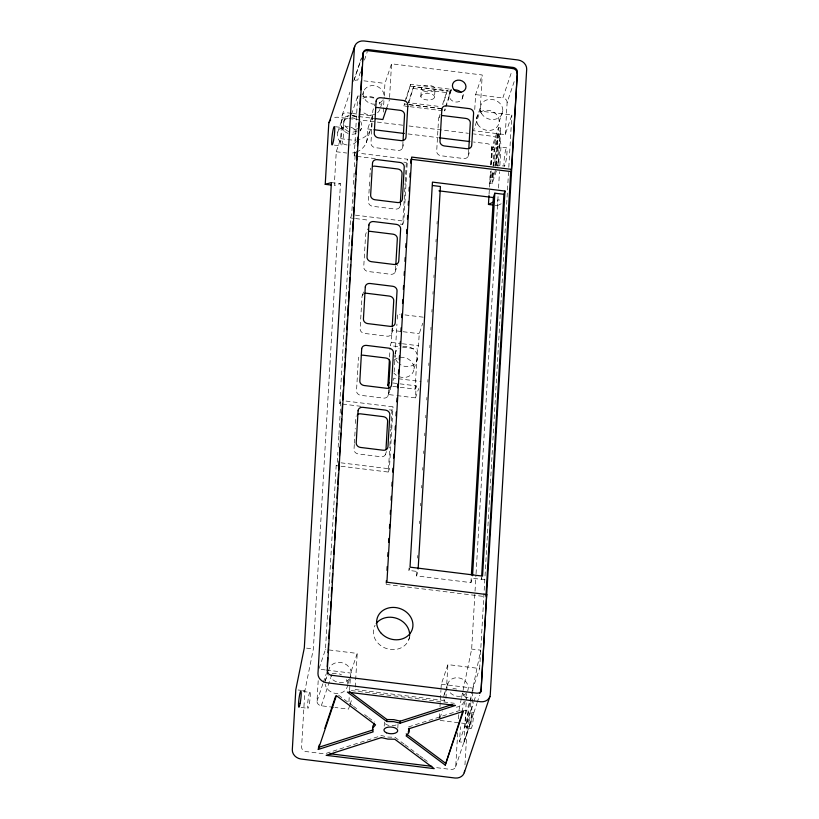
<?xml version="1.0" encoding="UTF-8"?>
<svg xmlns="http://www.w3.org/2000/svg" width="819" height="819" viewBox="0 0 819 819"><rect width="100%" height="100%" fill="white"/><g stroke="black" fill="none" stroke-linecap="round" stroke-linejoin="round"><path stroke-width="0.61" stroke-dasharray="4.09 3.07" d="M331.398 182.586L340.469 183.702L313.37 648.976L304.873 690.826L301.597 746.979A4.597 3.982 18.6 0 0 305.907 751.555L326.085 754.043M351.453 113.339L346.734 112.756A4.597 3.982 18.6 0 0 341.973 116.206L340.663 138.667L336.261 151.75L334.295 185.442L340.469 183.702M333.671 707.309L321.304 705.783A4.597 3.982 18.6 0 1 317.004 701.218L318.222 680.231M325.225 669.911L318.867 669.123L325.471 649.508L336.179 465.632L337.285 462.366L337.868 452.252M360.892 406.316L339.783 403.706L350.604 217.956L351.699 214.691L353.173 189.414M375.317 158.63L354.207 156.03L357.708 95.997L361.517 96.458M338.165 447.205L338.831 435.831M338.902 434.561L340.888 400.44L339.783 403.706M353.47 184.357L354.207 171.714M354.494 166.667L355.231 154.023M352.631 113.483L372.133 115.888L367.731 128.962L367.188 138.186A19.779 17.127 18.6 0 1 357.688 151.464M372.133 115.888L371.591 125.112A19.779 17.127 18.6 0 1 357.401 139.814M354.31 444.471L354.023 449.406A4.597 3.982 18.6 0 0 358.323 453.972L380.989 456.767A4.597 3.982 18.6 0 0 385.759 453.316M354.381 443.233L355.241 428.419M355.528 423.484L355.886 417.311A4.597 3.982 18.6 0 1 356.316 415.827M369.594 181.982L368.437 201.72A4.597 3.982 18.6 0 0 372.737 206.296L395.413 209.091A4.597 3.982 18.6 0 0 400.184 205.641L400.327 203.173M369.881 177.037L370.311 169.635A4.597 3.982 18.6 0 1 370.741 168.141M348.945 701.668L349.232 696.693M349.6 690.468L350.245 679.268M350.317 678.019L350.614 673.044L357.207 653.429L325.471 649.508M383.272 112.049L384.142 97.113M384.224 95.874L384.94 83.425L391.543 63.81L482.227 74.99L480.129 111.087L473.525 130.702L505.262 134.623L511.865 115.008L480.129 111.087M355.251 687.039L357.207 653.429M389.588 97.42L391.543 63.81M408.845 106.552L403.9 105.938L404.013 103.931L407.719 104.392M389.568 356.93L390.079 348.157M388.564 389.711L388.257 394.666A4.597 3.982 18.6 0 1 383.497 398.116L360.821 395.321A4.597 3.982 18.6 0 1 356.521 390.755L358.394 358.661A4.597 3.982 18.6 0 1 358.824 357.176M397.645 346.57L390.223 345.649L391.328 342.383L392.158 327.815M395.761 265.888L395.475 270.823A4.597 3.982 18.6 0 1 390.704 274.283L368.038 271.488A4.597 3.982 18.6 0 1 363.738 266.912L365.602 234.828A4.597 3.982 18.6 0 1 366.042 233.333L367.506 228.972M402.968 142.056L402.682 146.99A4.597 3.982 18.6 0 1 397.921 150.44L375.245 147.645A4.597 3.982 18.6 0 1 370.946 143.069L372.819 110.985A4.597 3.982 18.6 0 1 373.249 109.49L374.713 105.139M406.224 99.017L410.616 84.316L451.423 89.353L446.253 106.357M341.144 466.246L388.319 472.061L389.793 446.785M389.864 445.526L390.827 429.095M390.898 427.835L391.932 410.145L393.028 406.869L344.615 400.901M394.154 371.887L395.106 355.528M395.178 354.269L396.939 324.068M397.235 319.041L397.522 314.005L400 314.312M400.266 224.078L402.743 224.386L404.146 200.379M404.217 199.109L405.17 182.678M405.241 181.419L406.347 162.459L407.452 159.193L359.029 153.225M388.319 472.061L389.424 468.796L393.028 406.869M402.743 224.386L403.849 221.12L407.452 159.193M408.886 102.334L413.656 86.507L447.205 90.643L443.212 104.177M384.213 726.105L384.48 721.519A6.9 3.358 3.3 0 0 389.301 725.491A6.9 3.358 3.3 0 0 397.563 724.016M420.864 96.673L421.386 87.776M400.256 387.285L415.09 389.117L417.424 349.007L418.529 345.741L419.226 333.702L422.768 323.198M396.949 395.597L415.489 397.88L416.195 385.851L400.122 383.865M397.799 728.05L398.085 723.197M434.52 97.481A6.9 3.358 3.3 0 0 425.266 93.386A6.9 3.358 3.3 0 0 423.362 99.058A6.9 3.358 3.3 0 0 434.52 97.481L435.043 88.585M484.868 579.791L472.399 578.255L470.935 582.616L416.523 575.9L417.997 571.549L408.927 570.423L409.07 567.874M416.523 575.9L416.82 570.802M417.567 558.056L417.71 555.507M419.574 523.628L419.717 521.079M420.608 505.773L420.761 503.224M421.652 487.929L421.795 485.38M422.686 470.075L422.839 467.526M423.648 453.501L423.802 450.952M424.692 435.657L424.836 433.097M425.737 417.803L425.88 415.253M426.771 399.948L426.924 397.399M427.815 382.104L427.958 379.555M428.777 365.53L428.921 362.981M429.811 347.676L429.965 345.127M430.855 329.822L430.999 327.272M431.889 311.978L432.043 309.428M432.934 294.123L433.077 291.574M433.896 277.549L434.05 275M434.94 259.695L435.084 257.146M435.974 241.851L436.128 239.302M437.018 223.996L437.162 221.447M444.819 108.968L444.707 110.975L445.864 107.504M468.714 150.164L468.427 155.098A4.597 3.982 18.6 0 1 463.656 158.548L440.991 155.753A4.597 3.982 18.6 0 1 436.691 151.177L438.554 119.093A4.597 3.982 18.6 0 1 440.049 116.421M439.332 717.833L439.629 712.858M439.987 706.633L440.929 690.448M441.001 689.199L441.298 684.223L447.891 664.608L479.637 668.519L508.517 172.399M474.754 109.541L475.624 94.605L482.227 74.99M445.935 698.218L447.891 664.608M457.688 732.81L455.763 765.99A4.597 3.982 18.6 0 1 450.993 769.44L434.592 767.423M458.507 718.775L458.886 712.387M489.056 194.246L490.386 171.273M490.765 164.885L491.728 148.3A4.597 3.982 18.6 0 0 487.428 143.724L473.566 142.015M496.365 171.007L492.096 183.702L489.823 183.425L490.55 170.976M490.909 164.752L491.932 147.318L498.525 127.713L500.798 127.989L498.689 164.087L497.921 166.39M495.434 170.465L493.058 177.508L490.796 177.232L491.165 170.854M491.533 164.465L492.424 149.15L497.563 133.896L499.825 134.173L498.198 162.254L497.01 165.776M470.741 702.856L469.348 726.719L464.066 742.413L459.531 741.85L460.411 726.781M492.096 183.702L492.813 171.253M493.11 166.277L494.195 147.604L500.798 127.989M493.058 177.508L493.427 171.13M493.724 166.022L494.696 149.437L499.825 134.173M470.935 582.616L471.304 576.238M494.737 165.499L495.925 161.978L497.563 133.896M495.649 166.114L496.427 163.81L498.525 127.713M459.531 741.85L464.813 726.156L466.492 697.276L471.027 697.839L470.812 701.607M464.066 742.413L465.745 713.533L470.219 700.255M461.609 697.44L471.662 649.068L475.972 575.051M476.054 573.771L497.829 199.836L501.228 200.256M464.957 764.854L468.099 710.953L480.733 650.184L471.662 649.068M495.26 205.293L497.522 205.569L498.106 195.546M498.546 188.022L499.498 171.724M499.866 165.458L501.033 145.403A9.47 8.2 18.6 0 0 492.424 136.261L473.474 133.927M472.819 691.84L471.16 720.229A4.597 3.982 18.6 0 1 466.4 723.679L439.189 720.321M472.891 690.601L473.034 688.134L479.637 668.519M505.262 134.623L507.135 102.529L515.049 78.993M481.623 576.822L481.47 579.371L482.207 577.19M508.814 167.291L511.865 115.008M461.353 698.679L459.029 709.838L461.302 710.114M342.188 115.192L349.928 92.189M353.583 81.327L361.507 57.791M354.156 79.986L361.292 58.804M337.756 132.156L341.431 121.263M343.601 122.051L344.338 119.881M360.514 71.826L357.739 80.067A4.597 3.982 18.6 0 0 354.463 80.846M364.475 60.063L367.24 51.822M351.494 114.455L357.708 95.997M362.448 94.912L363.677 91.288M360.483 130.938L361.292 128.522M354.207 156.03L355.313 152.764M366.267 142.578L370.669 129.494M380.692 107.023L383.138 99.754M386.722 107.985L389.445 99.908M404.791 101.628L410.616 84.316M403.9 105.938L404.678 103.634M413.656 86.507L408.231 102.641L440.54 106.624M402.252 148.485L404.453 141.943M362.428 295.249L363.534 291.984M399.744 207.135L400.849 203.859M442.557 104.474L447.205 90.643M438.994 117.598L440.09 114.332M449.406 93.612L451.238 88.165M445.597 106.654L451.423 89.353M395.034 272.317L397.604 264.691M462.366 98.352L464.199 92.905M392.813 328.009L392.025 330.354L401.914 331.572M391.431 334.244L393.632 327.702M476.494 118.95L480.159 108.057M467.997 156.593L470.198 150.051M390.253 388.687L388.288 394.523L395.71 395.444M393.007 380.518L393.785 378.183L420.997 381.531M387.827 396.161L390.397 388.534M507.135 102.529A4.597 3.982 18.6 0 0 502.825 97.963L511.936 70.895M413.994 368.785L417.659 357.883A11.497 9.961 18.6 0 0 401.167 347.102M385.319 454.811L386.425 451.545M499.16 121.744L502.825 110.852M415.09 389.117L416.195 385.851M415.489 397.88L418.632 388.544M490.796 177.232L492.772 171.366M489.823 183.425L494.092 170.731M317.004 701.218L322.942 683.558M323.341 682.381L326.116 674.15M325.378 680.784L328.235 672.307M321.304 705.783L330.815 677.538M348.055 683.578L350.491 676.32M349.672 705.681L348.505 709.141L334.91 707.462M350.061 704.524L352.006 698.75M408.927 570.423L409.654 568.253M408.763 639.731L409.858 636.455M444.256 694.307L447.932 683.404M439.967 718.017L442.301 711.097M465.356 697.931L467.792 690.663A10.575 9.163 18.6 0 0 458.394 677.815A10.575 9.163 18.6 0 0 447.645 688.185M461.619 711.762L466.492 697.276M466.4 723.679L473.525 702.497M473.925 701.32L475.9 695.433M455.548 767.014L476.893 703.593M477.108 702.569L479.658 695.351M497.522 205.569L501.689 203.522M326.269 753.316L381.562 735.575L388.001 737.09L394.901 737.223L399.959 740.99M408.558 726.914L462.264 709.684M410.493 86.323L451.3 91.359M363.923 80.825L384.94 83.425M475.624 94.605L502.825 97.963M413.534 88.513L447.092 92.649M362.786 96.622L375.481 98.188M408.957 104.545L442.352 108.661M409.357 104.791L441.666 108.784M410.084 106.705L442.229 110.667M352.375 115.766L357.453 116.39M358.722 116.544L373.955 118.427M402.713 125.205L338.267 117.25A9.47 8.2 18.6 0 0 333.21 118.059M409.029 125.983L468.417 133.302M367.731 128.962L372.768 129.586M408.046 133.937L438.288 137.664M335.493 126.73L343.427 127.703A9.193 1.054 -83 0 1 342.618 141.605A9.193 1.054 -83 0 1 340.817 141.196A9.193 1.054 -83 0 1 343.427 127.703M497.583 146.714A9.193 1.054 -83 0 1 496.775 160.616A9.193 1.054 -83 0 1 494.973 160.207A9.193 1.054 -83 0 1 497.583 146.714L506.654 147.84A9.193 1.054 -83 0 1 505.845 161.732A9.193 1.054 -83 0 1 504.043 161.323A9.193 1.054 -83 0 1 506.654 147.84M491.932 147.318L494.195 147.604M492.424 149.15L494.696 149.437M340.663 138.667L351.095 139.957A19.779 17.127 18.6 0 0 356.173 139.988M495.925 161.978L498.198 162.254M496.427 163.81L498.689 164.087M334.347 145.117L341.144 145.956M495.311 164.967L504.371 166.093M336.261 151.75L346.693 153.03M403.869 162.152L406.347 162.459M355.426 215.141L403.849 221.12M350.604 217.956L354.33 218.417M355.569 218.571L369.226 220.25M404.944 314.916L424.733 317.362M403.153 331.726L419.226 333.702M391.328 342.383L401.218 343.601M402.457 343.755L418.529 345.741M402.59 347.174L417.424 349.007M392.7 382.954L398.884 383.712M392.833 386.373L399.017 387.131M389.445 409.838L391.932 410.145M341.001 462.827L389.424 468.796M336.179 465.632L339.905 466.093M386.189 584.418L484.674 596.56M306.572 648.136L313.37 648.976M326.494 670.065L350.614 673.044M441.298 684.223L473.034 688.134M355.108 689.526L445.792 700.706M351.31 690.581L454.34 703.286M298.075 689.987L301.474 690.407M302.6 690.55L304.873 690.826M462.428 710.257L468.099 710.953M303.122 691.512L309.92 692.352A8.047 0.921 -83 0 1 309.213 704.504A8.047 0.921 -83 0 1 307.647 704.145A8.047 0.921 -83 0 1 309.92 692.352M468.611 711.916A8.047 0.921 -83 0 1 467.905 724.078A8.047 0.921 -83 0 1 466.339 723.72A8.047 0.921 -83 0 1 468.611 711.916L473.147 712.479A8.047 0.921 -83 0 1 472.44 724.641A8.047 0.921 -83 0 1 470.874 724.283A8.047 0.921 -83 0 1 473.147 712.479M464.813 726.156L469.348 726.719M301.126 707.483L307.934 708.322M466.625 727.886L471.16 728.449M338.513 695.147L348.556 702.641M349.559 703.388L352.569 705.63M353.573 706.377L356.582 708.63M364.609 714.618L367.618 716.86M368.622 717.618L374.652 722.112M400.972 741.748L404.002 744.01M405.016 744.768L419.164 755.323M420.178 756.08L423.208 758.343M424.222 759.1L427.252 761.363M347.645 684.797A11.497 9.961 18.6 0 1 336.906 693.519A11.497 9.961 18.6 0 1 325.092 684.1M324.969 682.002A11.497 9.961 18.6 0 1 328.265 675.655M332.207 673.668A11.497 9.961 18.6 0 1 341.472 674.815M346.417 679.596A11.497 9.961 18.6 0 1 347.645 683.763M393.816 360.38A11.497 9.961 18.6 0 1 410.38 360.595A11.497 9.961 18.6 0 1 410.411 375.358A11.497 9.961 18.6 0 1 393.837 373.044M409.52 636.691A18.397 15.93 18.6 0 1 386.455 648.535A18.397 15.93 18.6 0 1 375.092 625.204M363.493 294.072A4.597 3.982 18.6 0 0 361.998 296.744L360.125 328.828A4.597 3.982 18.6 0 0 364.435 333.405L387.1 336.199A4.597 3.982 18.6 0 0 391.871 332.749M462.551 95.239A6.9 5.979 18.6 0 1 457.882 101.925A6.9 5.979 18.6 0 1 449.58 97.768A6.9 5.979 18.6 0 1 452.794 90.356M417.659 357.883A11.497 9.961 18.6 0 1 400.153 364.475M398.321 363.012A11.497 9.961 18.6 0 1 394.993 355.088M395.106 354.074A11.497 9.961 18.6 0 1 399.181 348.095M379.873 109.439A10.575 9.163 18.6 0 1 376.935 113.247M374.692 114.445A10.575 9.163 18.6 0 1 362.182 111.425M362.95 98.382A10.575 9.163 18.6 0 1 375.624 98.464M379.238 102.314A10.575 9.163 18.6 0 1 380.149 104.668M382.371 100.645A10.575 9.163 18.6 0 1 375.788 104.156M374.887 104.218A10.575 9.163 18.6 0 1 363.186 94.707A10.575 9.163 18.6 0 1 373.536 85.626A10.575 9.163 18.6 0 1 384.039 96.202M464.127 701.566A10.575 9.163 18.6 0 1 456.378 707.176M444.891 701.433A10.575 9.163 18.6 0 1 443.98 699.078M443.765 696.652A10.575 9.163 18.6 0 1 445.434 692.209M452.907 688.625A10.575 9.163 18.6 0 1 456.541 689.076M462.53 692.987A10.575 9.163 18.6 0 1 464.404 696.785M466.625 692.761A10.575 9.163 18.6 0 1 448.566 690.54M349.498 678.726A11.497 9.961 18.6 0 1 331.152 678.163M328.644 671.099A11.497 9.961 18.6 0 1 342.915 662.981A11.497 9.961 18.6 0 1 350.082 677.876M356.46 141.513A10.575 9.163 18.6 0 1 349.877 145.035M347.154 145.014A10.575 9.163 18.6 0 1 337.264 134.5A10.575 9.163 18.6 0 1 348.229 126.566M350.911 127.211A10.575 9.163 18.6 0 1 356.992 132.289M356.572 151.924A19.779 17.127 18.6 0 1 351.771 153.071M360.657 121.386A10.575 9.163 18.6 0 1 360.125 130.62M356.111 133.517A10.575 9.163 18.6 0 1 350.819 134.111M348.147 133.466A10.575 9.163 18.6 0 1 340.929 123.608A10.575 9.163 18.6 0 1 349.181 115.643M351.894 115.663A10.575 9.163 18.6 0 1 357.043 117.547M356.818 130.692A8.262 7.156 18.6 0 1 350.941 132.094M348.853 131.583A8.262 7.156 18.6 0 1 343.233 124.836A8.262 7.156 18.6 0 1 347.655 118.151M351.781 117.69A8.262 7.156 18.6 0 1 357.412 120.506M357.555 128.511A8.262 7.156 18.6 0 1 351.679 129.914M347.655 128.45A8.262 7.156 18.6 0 1 348.382 115.97M352.518 115.51A8.262 7.156 18.6 0 1 356.531 116.974M477.723 124.15A11.497 9.961 18.6 0 0 497.348 126.576A11.497 9.961 18.6 0 0 488.411 110.319A11.497 9.961 18.6 0 0 477.723 124.15M481.388 113.257A11.497 9.961 18.6 0 0 501.013 115.674A11.497 9.961 18.6 0 0 492.076 99.427A11.497 9.961 18.6 0 0 481.388 113.257M423.832 91.032A6.9 3.358 3.3 0 0 434.981 89.455A6.9 3.358 3.3 0 0 425.737 85.371A6.9 3.358 3.3 0 0 423.832 91.032"/><path stroke-width="1.23" d="M330.896 185.022L325.235 184.326L328.736 124.16A9.47 8.2 18.6 0 1 330.6 119.953M374.17 723.955L372.799 726.136L372.543 730.476L373.188 731.838L318.284 749.446L319.205 745.055M327.201 666.686L327.723 657.749M328.02 652.651L328.542 643.714M328.839 638.615L329.361 629.678M329.658 624.569L330.18 615.642M330.477 610.534L330.989 601.596M331.286 596.498L331.808 587.561M332.104 582.452L332.627 573.525M332.923 568.417L333.446 559.479M333.743 554.381L334.265 545.444M334.561 540.345L335.084 531.408M335.38 526.3L335.892 517.373M336.189 512.264L336.711 503.327M337.008 498.228L337.602 488.011M337.827 484.183L338.421 473.976M338.646 470.147L339.168 461.21M339.465 456.111L339.987 447.174M340.284 442.076L340.806 433.138M341.103 428.03L341.615 419.103M341.912 413.994L342.506 403.787M342.731 399.959L343.325 389.742M343.55 385.913L344.144 375.706M344.369 371.877L344.891 362.95M345.188 357.842L345.71 348.904M346.007 343.806L346.601 333.589M346.826 329.76L347.42 319.553M347.635 315.724L348.229 305.518M348.454 301.689L349.048 291.472M349.273 287.643L349.867 277.436M350.092 273.607L350.614 264.68M350.911 259.572L351.505 249.365M351.73 245.536L352.324 235.319M352.539 231.49L353.143 221.284M353.439 216.175L353.951 207.248M354.248 202.139L354.77 193.202M355.067 188.104L355.589 179.166M355.886 174.068L356.408 165.131M356.705 160.022L357.227 151.095M357.524 145.987L358.046 137.049M358.343 131.951L358.855 123.014M359.152 117.905L359.674 108.978M359.971 103.87L360.493 94.932M360.79 89.834L361.312 80.897M361.609 75.798L362.131 66.861M362.428 61.753L363.237 53.01A4.597 3.982 18.6 0 1 368.007 49.56L513.093 67.445A4.597 3.982 18.6 0 1 517.403 72.021L481.06 690.806A4.597 3.982 18.6 0 1 479.576 693.478M363.237 53.01L327.272 670.7A4.597 3.982 18.6 0 0 331.572 675.276L476.668 693.161A4.597 3.982 18.6 0 0 481.429 689.711M389.424 359.439L387.889 385.759L388.984 382.493M388.636 388.513L390.131 362.582A4.597 3.982 18.6 0 0 385.831 358.005L363.155 355.211A4.597 3.982 18.6 0 0 361.404 355.303M392.229 326.576L393.734 300.655A4.597 3.982 18.6 0 0 389.434 296.089L366.769 293.294A4.597 3.982 18.6 0 0 365.008 293.386M395.833 264.66L397.338 238.738A4.597 3.982 18.6 0 0 393.038 234.173L370.372 231.378A4.597 3.982 18.6 0 0 368.622 231.47M403.04 140.817L404.555 114.895A4.597 3.982 18.6 0 0 400.256 110.33L377.579 107.535A4.597 3.982 18.6 0 0 375.829 107.627M385.974 449.621L387.622 421.232A4.597 3.982 18.6 0 0 383.323 416.656L360.657 413.861A4.597 3.982 18.6 0 0 357.381 414.639M400.327 203.173L402.047 173.546A4.597 3.982 18.6 0 0 397.747 168.98L375.071 166.185A4.597 3.982 18.6 0 0 373.321 166.277M386.261 583.138L386.404 580.589M387.008 570.372L387.223 566.543M387.817 556.326L388.042 552.497M388.636 542.28L388.861 538.452M389.455 528.235L389.68 524.406M390.274 514.199L390.499 510.36M391.093 500.153L391.318 496.324M391.912 486.107L392.137 482.278M392.731 472.061L392.956 468.233M393.55 458.016L393.765 454.187M394.369 443.97L394.584 440.141M395.178 429.924L395.403 426.095M395.997 415.878L396.222 412.049M396.816 401.842L397.041 398.003M397.635 387.796L397.86 383.968M398.454 373.751L398.679 369.922M399.273 359.705L399.498 355.876M400.092 345.659L400.307 341.83M400.911 331.613L401.126 327.784M401.719 317.567L401.945 313.738M402.538 303.532L402.764 299.693M403.357 289.486L403.583 285.647M404.176 275.44L404.402 271.611M404.995 261.394L405.221 257.565M405.814 247.348L406.04 243.519M406.633 233.302L406.859 229.474M407.452 219.257L407.667 215.428M408.272 205.211L408.486 201.382M409.08 191.175L409.305 187.336M409.899 177.129L410.124 173.3M410.718 163.083L410.943 159.255L510.698 171.55L511.425 169.369L517.403 72.021M386.844 721.529L347.42 692.116L455.477 705.446L400.194 723.177L393.744 721.662L386.844 721.529L386.957 719.522L349.559 691.615M400.194 723.177L400.307 721.17L451.986 704.596M418.14 569L440.417 186.486L432.483 185.514M468.785 148.925L470.301 123.004A4.597 3.982 18.6 0 0 466.001 118.438L443.325 115.643A4.597 3.982 18.6 0 0 441.574 115.735M409.213 728.275L408.947 732.616L406.101 735.902L445.239 765.11L462.653 711.701M492.997 205.006L488.462 204.453L488.974 195.516M471.375 574.969L493.355 197.553L494.819 193.202L503.89 194.318L504.995 191.052L432.442 182.105L410.022 567.157L482.565 576.105L504.995 191.052M472.553 575.706L494.819 193.202M481.695 575.552L503.89 194.318M486.005 595.464L510.698 171.55M481.06 690.806L486.67 594.543L386.916 582.237L411.681 157.074L511.425 169.369M329.043 122.635L354.709 46.355M362.868 54.095A4.597 3.982 18.6 0 1 367.639 50.645L368.007 49.56M386.722 107.985L382.842 119.523L375.225 118.581M517.035 73.106A4.597 3.982 18.6 0 0 512.735 68.54L513.093 67.445M331.204 676.361L331.572 675.276M324.836 728.316L335.698 696.037M318.284 749.446L336.394 695.659L375.532 724.866L372.676 728.142M485.933 596.723L486.67 594.543M445.239 765.11L463.349 711.312L408.446 728.92L409.091 730.282M464.291 772.645L489.957 696.365M408.149 732.063L409.07 730.609M488.462 204.453L493.662 201.883M318.407 747.44L373.3 729.831M325.235 184.326L331.398 182.586L304.31 647.86L295.802 689.711L292.301 749.876A9.47 8.2 18.6 0 0 300.901 759.018L455.057 778.03A9.47 8.2 18.6 0 0 464.598 771.119M386.957 719.522L393.867 719.655L400.307 721.17M367.639 50.645L512.735 68.54M374.027 129.74L404.269 133.477M439.547 137.827L469.789 141.554M438.943 190.847L493.355 197.553M330.037 753.777L431.818 766.328M406.214 733.896L445.362 763.103M327.395 673.873A4.597 3.982 18.6 0 1 326.996 672.849M376.249 623.454A18.397 15.93 18.6 0 1 397.082 618.499A18.397 15.93 18.6 0 1 409.623 635.646M454.463 89.957A6.9 5.979 18.6 0 1 460.943 92.322M354.402 47.881L317.967 673.597A9.47 8.2 18.6 0 0 326.576 682.739L480.733 701.75A9.47 8.2 18.6 0 0 490.264 694.84L526.699 69.124A9.47 8.2 18.6 0 0 518.099 59.982L363.943 40.97A9.47 8.2 18.6 0 0 354.402 47.881M358.087 410.78L356.214 442.864A4.597 3.982 18.6 0 0 360.524 447.44L383.19 450.235A4.597 3.982 18.6 0 0 387.96 446.785L389.824 414.69A4.597 3.982 18.6 0 0 385.524 410.124L362.858 407.33A4.597 3.982 18.6 0 0 358.087 410.78M361.691 348.853L359.828 380.948A4.597 3.982 18.6 0 0 364.127 385.514L386.793 388.308A4.597 3.982 18.6 0 0 391.564 384.858L393.427 352.774A4.597 3.982 18.6 0 0 389.127 348.198L366.462 345.403A4.597 3.982 18.6 0 0 361.691 348.853M365.294 286.937L363.431 319.031A4.597 3.982 18.6 0 0 367.731 323.597L390.397 326.392A4.597 3.982 18.6 0 0 395.167 322.942L397.041 290.847A4.597 3.982 18.6 0 0 392.731 286.281L370.065 283.487A4.597 3.982 18.6 0 0 365.294 286.937M368.908 225.02L367.035 257.105A4.597 3.982 18.6 0 0 371.335 261.681L394.011 264.476A4.597 3.982 18.6 0 0 398.771 261.015L400.645 228.931A4.597 3.982 18.6 0 0 396.345 224.365L373.669 221.57A4.597 3.982 18.6 0 0 368.908 225.02M372.512 163.094L370.638 195.188A4.597 3.982 18.6 0 0 374.938 199.754L397.614 202.549A4.597 3.982 18.6 0 0 402.375 199.099L404.248 167.015A4.597 3.982 18.6 0 0 399.948 162.438L377.272 159.644A4.597 3.982 18.6 0 0 372.512 163.094M376.116 101.177L374.242 133.262A4.597 3.982 18.6 0 0 378.542 137.838L401.218 140.633A4.597 3.982 18.6 0 0 405.989 137.183L407.852 105.088A4.597 3.982 18.6 0 0 403.552 100.522L380.886 97.727A4.597 3.982 18.6 0 0 376.116 101.177M441.861 109.285L439.987 141.37A4.597 3.982 18.6 0 0 444.287 145.946L466.963 148.741A4.597 3.982 18.6 0 0 471.734 145.291L473.597 113.196A4.597 3.982 18.6 0 0 469.297 108.63L446.631 105.835A4.597 3.982 18.6 0 0 441.861 109.285M381.439 737.581L326.157 755.323L434.213 768.642L394.789 739.229L387.878 739.096L381.439 737.581M381.306 633.374A18.397 15.93 18.6 0 0 412.059 629.924A18.397 15.93 18.6 0 0 390.991 607.534A18.397 15.93 18.6 0 0 381.306 633.374M454.135 89.834A6.9 5.979 18.6 0 0 465.663 88.544A6.9 5.979 18.6 0 0 457.77 80.149A6.9 5.979 18.6 0 0 454.135 89.834M300.143 703.388A8.047 0.921 -83 0 0 300.86 691.236A8.047 0.921 -83 0 0 298.577 703.03A8.047 0.921 -83 0 0 300.143 703.388M333.548 140.479A9.193 1.054 -83 0 0 334.357 126.587A9.193 1.054 -83 0 0 331.746 140.069A9.193 1.054 -83 0 0 333.548 140.479M386.466 732.79A6.9 3.358 3.3 0 0 397.614 731.224A6.9 3.358 3.3 0 0 388.37 727.129A6.9 3.358 3.3 0 0 386.466 732.79"/></g></svg>
